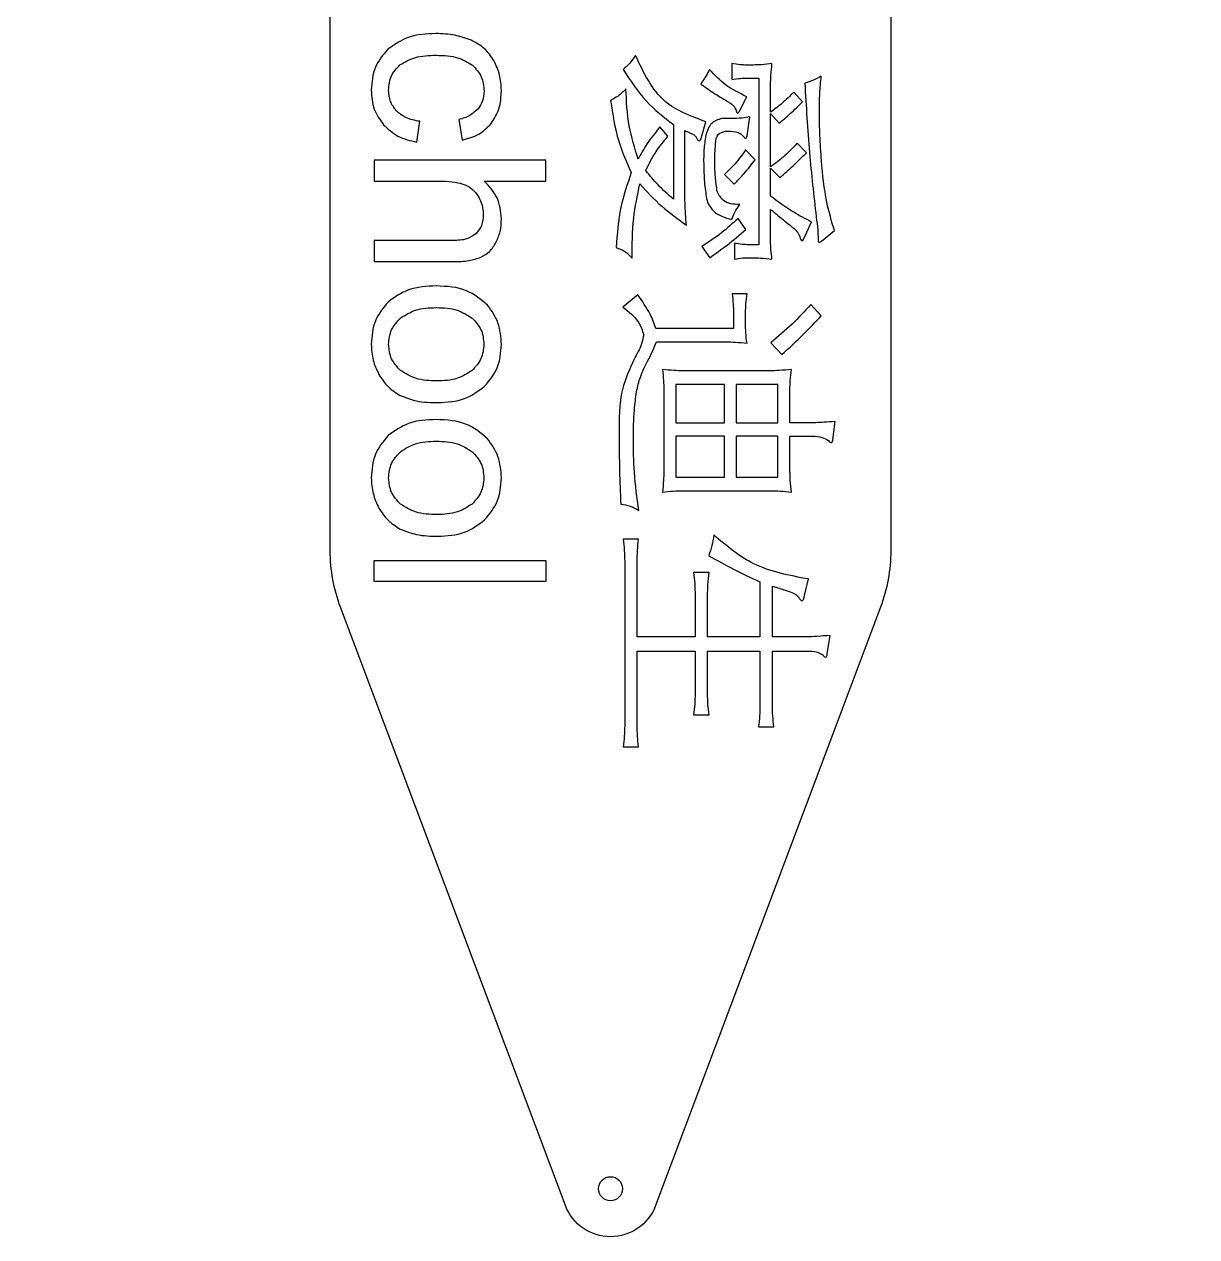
# Model space of a CAD drawing. Header units: millimetres. Extents: x -757 to -684, y -153 to -3.
# Drawn here: x -757.1 to -683.9, y -152.7 to -77 of the extents above; entities that cross this region are included whole.
import ezdxf

# ---------------------------------------------------------------- set-up
doc = ezdxf.new("R2010")
doc.units = ezdxf.units.MM
doc.layers.get('0').update_dxf_attribs({"linetype": 'CONTINUOUS'})

msp = doc.modelspace()

# ---------------------------------------------------------------- linework, layer by layer
for p, q in [((-712.894, -79.417), (-712.894, -80.405)), ((-711.561, -79.505), (-711.978, -79.505)), ((-711.978, -80.318), (-711.202, -80.318)), ((-711.202, -80.318), (-711.202, -90.725)), ((-710.477, -82.456), (-710.477, -80.735)), ((-712.417, -82.383), (-711.963, -81.482)), ((-708.484, -81.812), (-709.026, -81.196)), ((-732.558, -84.315), (-732.39, -83.019)), ((-729.943, -82.909), (-729.746, -84.191)), ((-716.541, -83.225), (-716.541, -87.876)), ((-714.783, -84.016), (-714.512, -83.042)), ((-712.967, -82.837), (-713.523, -82.837)), ((-711.949, -83.928), (-711.773, -82.742)), ((-710.477, -85.862), (-710.477, -82.522)), ((-710.477, -82.522), (-709.942, -83.137)), ((-716.885, -83.943), (-717.383, -83.372)), ((-715.823, -87.949), (-715.823, -83.599)), ((-713.296, -83.643), (-713.165, -83.643)), ((-708.243, -84.976), (-708.814, -84.382)), ((-724.502, -85.443), (-735.239, -85.443)), ((-735.239, -85.443), (-735.239, -86.761)), ((-724.502, -86.761), (-724.502, -85.443)), ((-711.443, -85.415), (-712.037, -84.8)), ((-710.477, -87.693), (-710.477, -85.943)), ((-710.477, -85.943), (-709.898, -86.536)), ((-735.239, -86.761), (-730.983, -86.761)), ((-728.354, -86.761), (-724.502, -86.761)), ((-713.362, -86.331), (-712.747, -86.946)), ((-710.477, -90.513), (-710.477, -88.521)), ((-712.022, -89.766), (-712.505, -89.077)), ((-708.396, -90.352), (-707.913, -89.297)), ((-707.298, -90.498), (-706.492, -89.839)), ((-730.31, -90.46), (-735.239, -90.46)), ((-735.239, -90.46), (-735.239, -91.779)), ((-712.732, -90.637), (-712.732, -91.626)), ((-711.202, -90.725), (-711.861, -90.725)), ((-714.769, -90.842), (-714.278, -91.531)), ((-711.875, -91.531), (-711.604, -91.531)), ((-735.239, -91.779), (-730.31, -91.779)), ((-718.775, -93.86), (-719.705, -94.622)), ((-711.949, -93.787), (-712.879, -93.787)), ((-707.312, -95.164), (-707.972, -94.461)), ((-712.791, -94.937), (-712.791, -95.947)), ((-712.037, -95.662), (-712.037, -94.937)), ((-712.791, -95.947), (-717.632, -95.947)), ((-717.603, -96.782), (-713.223, -96.782)), ((-710.462, -96.841), (-709.773, -97.581)), ((-710.528, -98.599), (-715.94, -98.599)), ((-717.142, -99.785), (-717.142, -104.854)), ((-709.268, -101.836), (-709.268, -99.771)), ((-707.642, -101.836), (-709.268, -101.836)), ((-706.595, -102.905), (-706.448, -101.763)), ((-709.268, -104.868), (-709.268, -102.678)), ((-709.268, -102.678), (-707.854, -102.678)), ((-715.955, -106.084), (-710.462, -106.084)), ((-718.731, -109.102), (-719.676, -109.102)), ((-719.588, -110.479), (-719.588, -120.755)), ((-718.804, -115.203), (-718.804, -110.479)), ((-714.322, -111.182), (-715.281, -111.182)), ((-711.143, -111.768), (-711.143, -115.203)), ((-708.382, -112.698), (-708.111, -111.592)), ((-715.193, -112.61), (-715.193, -115.203)), ((-714.41, -115.203), (-714.41, -112.61)), ((-710.359, -115.203), (-710.359, -112.039)), ((-715.193, -115.203), (-718.804, -115.203)), ((-711.143, -115.203), (-714.41, -115.203)), ((-708.257, -115.203), (-710.359, -115.203)), ((-706.939, -116.272), (-706.763, -115.115)), ((-718.804, -120.755), (-718.804, -116.104)), ((-718.804, -116.104), (-715.193, -116.104)), ((-715.193, -116.104), (-715.193, -118.777)), ((-714.41, -118.777), (-714.41, -116.104)), ((-714.41, -116.104), (-711.143, -116.104)), ((-711.143, -116.104), (-711.143, -119.436)), ((-710.359, -119.436), (-710.359, -116.104)), ((-710.359, -116.104), (-708.257, -116.104)), ((-715.281, -120.066), (-714.322, -120.066)), ((-711.231, -120.828), (-710.271, -120.828)), ((-719.676, -122.073), (-718.731, -122.073))]:
    msp.add_line(p, q)
msp.add_lwpolyline([(-749.903, -3.175), (-729.029, -22.072, 0.186034), (-722.317, -24.659), (-718.629, -24.659, 0.186034), (-711.918, -22.072), (-691.045, -3.176, -0.186034), (-689.703, -2.659), (-685.862, -2.659, -0.523953), (-683.99, -5.363), (-702.333, -54.139, 0.09017), (-702.973, -57.659), (-702.973, -109.829, -0.09017), (-703.613, -113.349), (-717.665, -150.715, -0.692308), (-723.281, -150.715), (-737.333, -113.349, -0.09017), (-737.973, -109.829), (-737.973, -57.659, 0.09017), (-738.613, -54.139), (-756.957, -5.362, -0.523906), (-755.085, -2.658), (-751.246, -2.658, -0.186072)], format="xyb", close=True)
for points in [[(-716.387, -99.441), (-716.387, -101.836), (-713.348, -101.836), (-713.348, -99.441)], [(-710.015, -101.836), (-710.015, -99.441), (-712.623, -99.441), (-712.623, -101.836)], [(-713.348, -102.678), (-716.387, -102.678), (-716.387, -105.242), (-713.348, -105.242)], [(-710.015, -105.242), (-710.015, -102.678), (-712.623, -102.678), (-712.623, -105.242)], [(-724.502, -111.759), (-735.239, -111.759), (-735.239, -110.441), (-724.502, -110.441)]]:
    msp.add_lwpolyline(points, close=True)
msp.add_circle((-720.473, -149.659), 0.75)
for points, knots in [([(-731.379, -77.54), (-731.972, -77.565), (-733.065, -77.61), (-733.961, -78.228), (-734.371, -78.511)], [-0.3202753, -0.3202753, -0.3202753, -0.3202753, -0.146364, 0, 0, 0, 0]), ([(-729.174, -77.958), (-729.512, -77.836), (-730.224, -77.58), (-730.981, -77.554), (-731.379, -77.54)], [-0.2256013, -0.2256013, -0.2256013, -0.2256013, -0.1185633, 0, 0, 0, 0]), ([(-727.757, -79.228), (-727.937, -78.961), (-728.301, -78.418), (-728.88, -78.113), (-729.174, -77.958)], [-0.1930218, -0.1930218, -0.1930218, -0.1930218, -0.0980099, 0, 0, 0, 0]), ([(-734.371, -78.511), (-734.675, -78.868), (-735.304, -79.608), (-735.377, -80.577), (-735.415, -81.078)], [-0.2835759, -0.2835759, -0.2835759, -0.2835759, -0.1463571, 0, 0, 0, 0]), ([(-733.62, -79.496), (-733.319, -79.322), (-732.619, -78.916), (-731.806, -78.903), (-731.342, -78.895)], [-0.2390013, -0.2390013, -0.2390013, -0.2390013, -0.1361454, 0, 0, 0, 0]), ([(-731.342, -78.895), (-730.884, -78.904), (-730.073, -78.921), (-729.383, -79.337), (-729.083, -79.518)], [-0.2380041, -0.2380041, -0.2380041, -0.2380041, -0.1033431, 0, 0, 0, 0]), ([(-727.285, -81.085), (-727.304, -80.758), (-727.342, -80.109), (-727.619, -79.52), (-727.757, -79.228)], [-0.1931759, -0.1931759, -0.1931759, -0.1931759, -0.0958683, 0, 0, 0, 0]), ([(-718.907, -78.904), (-719.027, -79.078), (-719.25, -79.399), (-719.542, -79.657), (-719.676, -79.776)], [-0.1166054, -0.1166054, -0.1166054, -0.1166054, -0.0533595, 0, 0, 0, 0]), ([(-714.512, -83.042), (-715.438, -82.706), (-717.476, -81.966), (-718.402, -79.985), (-718.907, -78.904)], [-0.6260315, -0.6260315, -0.6260315, -0.6260315, -0.3414721, 0, 0, 0, 0]), ([(-711.978, -79.505), (-712.109, -79.502), (-712.417, -79.498), (-712.72, -79.446), (-712.894, -79.417)], [-0.09209145, -0.09209145, -0.09209145, -0.09209145, -0.05269653, 0, 0, 0, 0]), ([(-710.389, -79.417), (-710.603, -79.442), (-710.993, -79.489), (-711.385, -79.5), (-711.561, -79.505)], [-0.1175695, -0.1175695, -0.1175695, -0.1175695, -0.0527801, 0, 0, 0, 0]), ([(-710.477, -80.735), (-710.472, -80.535), (-710.461, -80.094), (-710.414, -79.656), (-710.389, -79.417)], [-0.1321782, -0.1321782, -0.1321782, -0.1321782, -0.0720794, 0, 0, 0, 0]), ([(-734.331, -81.063), (-734.302, -80.757), (-734.246, -80.152), (-733.827, -79.713), (-733.62, -79.496)], [-0.1766566, -0.1766566, -0.1766566, -0.1766566, -0.0873482, 0, 0, 0, 0]), ([(-729.083, -79.518), (-728.875, -79.743), (-728.452, -80.201), (-728.397, -80.822), (-728.369, -81.136)], [-0.1814299, -0.1814299, -0.1814299, -0.1814299, -0.0920194, 0, 0, 0, 0]), ([(-719.676, -79.776), (-719.232, -80.474), (-718.385, -81.806), (-717.135, -82.768), (-716.541, -83.225)], [-0.4693233, -0.4693233, -0.4693233, -0.4693233, -0.2231935, 0, 0, 0, 0]), ([(-714.292, -79.776), (-714.359, -79.908), (-714.519, -80.224), (-714.714, -80.519), (-714.827, -80.691)], [-0.1060981, -0.1060981, -0.1060981, -0.1060981, -0.0616242, 0, 0, 0, 0]), ([(-711.963, -81.482), (-712.43, -81.257), (-713.314, -80.832), (-713.979, -80.114), (-714.292, -79.776)], [-0.2910361, -0.2910361, -0.2910361, -0.2910361, -0.1371411, 0, 0, 0, 0]), ([(-707.312, -80.208), (-707.469, -80.291), (-707.798, -80.464), (-708.152, -80.575), (-708.338, -80.632)], [-0.1112027, -0.1112027, -0.1112027, -0.1112027, -0.0581388, 0, 0, 0, 0]), ([(-707.43, -82.463), (-707.426, -82.063), (-707.42, -81.309), (-707.347, -80.559), (-707.312, -80.208)], [-0.2259872, -0.2259872, -0.2259872, -0.2259872, -0.1058343, 0, 0, 0, 0]), ([(-719.507, -80.991), (-719.665, -81.15), (-719.95, -81.437), (-720.308, -81.625), (-720.467, -81.709)], [-0.1204412, -0.1204412, -0.1204412, -0.1204412, -0.0536699, 0, 0, 0, 0]), ([(-718.746, -85.371), (-718.961, -84.689), (-719.41, -83.264), (-719.474, -81.77), (-719.507, -80.991)], [-0.4462757, -0.4462757, -0.4462757, -0.4462757, -0.2327169, 0, 0, 0, 0]), ([(-714.827, -80.691), (-714.538, -80.896), (-713.961, -81.305), (-713.351, -81.663), (-713.047, -81.841)], [-0.2119792, -0.2119792, -0.2119792, -0.2119792, -0.1055758, 0, 0, 0, 0]), ([(-712.894, -80.405), (-712.717, -80.38), (-712.414, -80.336), (-712.107, -80.323), (-711.978, -80.318)], [-0.09202415, -0.09202415, -0.09202415, -0.09202415, -0.03869768, 0, 0, 0, 0]), ([(-708.338, -80.632), (-708.255, -82.079), (-708.094, -84.869), (-707.779, -87.645), (-707.627, -88.982)], [-0.8381216, -0.8381216, -0.8381216, -0.8381216, -0.4035515, 0, 0, 0, 0]), ([(-735.415, -81.078), (-735.386, -81.482), (-735.332, -82.269), (-734.878, -82.914), (-734.657, -83.228)], [-0.23185, -0.23185, -0.23185, -0.23185, -0.1128688, 0, 0, 0, 0]), ([(-733.855, -82.36), (-733.993, -82.172), (-734.279, -81.787), (-734.313, -81.309), (-734.331, -81.063)], [-0.140675, -0.140675, -0.140675, -0.140675, -0.0722156, 0, 0, 0, 0]), ([(-728.369, -81.136), (-728.384, -81.346), (-728.413, -81.758), (-728.649, -82.095), (-728.764, -82.261)], [-0.1211725, -0.1211725, -0.1211725, -0.1211725, -0.0593115, 0, 0, 0, 0]), ([(-727.926, -83.158), (-727.739, -82.859), (-727.343, -82.227), (-727.305, -81.48), (-727.285, -81.085)], [-0.220172, -0.220172, -0.220172, -0.220172, -0.1162824, 0, 0, 0, 0]), ([(-720.467, -81.709), (-720.339, -82.572), (-720.107, -84.135), (-719.465, -85.576), (-719.178, -86.221)], [-0.4711549, -0.4711549, -0.4711549, -0.4711549, -0.2108796, 0, 0, 0, 0]), ([(-709.026, -81.196), (-709.264, -81.433), (-709.719, -81.886), (-710.232, -82.272), (-710.477, -82.456)], [-0.1923031, -0.1923031, -0.1923031, -0.1923031, -0.091797, 0, 0, 0, 0]), ([(-732.39, -83.019), (-732.688, -82.966), (-733.235, -82.87), (-733.661, -82.519), (-733.855, -82.36)], [-0.163057, -0.163057, -0.163057, -0.163057, -0.073863, 0, 0, 0, 0]), ([(-728.764, -82.261), (-728.921, -82.406), (-729.259, -82.719), (-729.704, -82.843), (-729.943, -82.909)], [-0.13631, -0.13631, -0.13631, -0.13631, -0.0731981, 0, 0, 0, 0]), ([(-713.047, -81.841), (-712.948, -81.911), (-712.755, -82.045), (-712.666, -82.263), (-712.623, -82.368)], [-0.06900397, -0.06900397, -0.06900397, -0.06900397, -0.03341361, 0, 0, 0, 0]), ([(-712.623, -82.368), (-712.614, -82.402), (-712.6, -82.459), (-712.554, -82.493), (-712.535, -82.507)], [-0.01690394, -0.01690394, -0.01690394, -0.01690394, -0.00687317, 0, 0, 0, 0]), ([(-712.535, -82.507), (-712.514, -82.499), (-712.458, -82.475), (-712.433, -82.418), (-712.417, -82.383)], [-0.0176593, -0.0176593, -0.0176593, -0.0176593, -0.01102441, 0, 0, 0, 0]), ([(-709.942, -83.137), (-709.708, -82.939), (-709.208, -82.513), (-708.736, -82.056), (-708.484, -81.812)], [-0.1970691, -0.1970691, -0.1970691, -0.1970691, -0.1051724, 0, 0, 0, 0]), ([(-707.298, -85.474), (-707.336, -84.946), (-707.409, -83.944), (-707.423, -82.939), (-707.43, -82.463)], [-0.3013718, -0.3013718, -0.3013718, -0.3013718, -0.1426772, 0, 0, 0, 0]), ([(-734.657, -83.228), (-734.371, -83.493), (-733.773, -84.048), (-732.975, -84.224), (-732.558, -84.315)], [-0.240207, -0.240207, -0.240207, -0.240207, -0.1253167, 0, 0, 0, 0]), ([(-729.746, -84.191), (-729.38, -84.097), (-728.678, -83.917), (-728.169, -83.404), (-727.926, -83.158)], [-0.2127728, -0.2127728, -0.2127728, -0.2127728, -0.1018951, 0, 0, 0, 0]), ([(-713.523, -82.837), (-713.757, -82.916), (-714.27, -83.09), (-714.436, -83.614), (-714.527, -83.899)], [-0.1541131, -0.1541131, -0.1541131, -0.1541131, -0.0840983, 0, 0, 0, 0]), ([(-711.773, -82.742), (-711.934, -82.769), (-712.329, -82.837), (-712.73, -82.837), (-712.967, -82.837)], [-0.1199474, -0.1199474, -0.1199474, -0.1199474, -0.0709018, 0, 0, 0, 0]), ([(-717.383, -83.372), (-717.661, -83.706), (-718.179, -84.329), (-718.566, -85.041), (-718.746, -85.371)], [-0.2424583, -0.2424583, -0.2424583, -0.2424583, -0.1125854, 0, 0, 0, 0]), ([(-718.277, -86.089), (-718.073, -85.686), (-717.685, -84.921), (-717.142, -84.257), (-716.885, -83.943)], [-0.2564417, -0.2564417, -0.2564417, -0.2564417, -0.1213663, 0, 0, 0, 0]), ([(-715.823, -83.599), (-715.787, -83.616), (-715.699, -83.66), (-715.607, -83.695), (-715.552, -83.716)], [-0.02953714, -0.02953714, -0.02953714, -0.02953714, -0.01757908, 0, 0, 0, 0]), ([(-715.552, -83.716), (-715.525, -83.731), (-715.48, -83.755), (-715.432, -83.774), (-715.413, -83.782)], [-0.0154088, -0.0154088, -0.0154088, -0.0154088, -0.00615518, 0, 0, 0, 0]), ([(-715.413, -83.782), (-715.338, -83.817), (-715.209, -83.878), (-715.131, -83.996), (-715.098, -84.046)], [-0.04176559, -0.04176559, -0.04176559, -0.04176559, -0.01761718, 0, 0, 0, 0]), ([(-714.922, -84.243), (-714.895, -84.224), (-714.819, -84.169), (-714.797, -84.076), (-714.783, -84.016)], [-0.02738197, -0.02738197, -0.02738197, -0.02738197, -0.01751124, 0, 0, 0, 0]), ([(-714.527, -83.899), (-714.57, -84.199), (-714.667, -84.877), (-714.657, -85.562), (-714.651, -85.943)], [-0.2050017, -0.2050017, -0.2050017, -0.2050017, -0.1140866, 0, 0, 0, 0]), ([(-713.912, -84.441), (-713.894, -84.198), (-713.862, -83.776), (-713.465, -83.682), (-713.296, -83.643)], [-0.1119126, -0.1119126, -0.1119126, -0.1119126, -0.0473989, 0, 0, 0, 0]), ([(-713.165, -83.643), (-712.928, -83.636), (-712.549, -83.626), (-712.267, -83.867), (-712.161, -83.958)], [-0.1083574, -0.1083574, -0.1083574, -0.1083574, -0.040698, 0, 0, 0, 0]), ([(-712.161, -83.958), (-712.145, -83.993), (-712.119, -84.052), (-712.06, -84.074), (-712.037, -84.082)], [-0.01824747, -0.01824747, -0.01824747, -0.01824747, -0.00712466, 0, 0, 0, 0]), ([(-712.037, -84.082), (-712.014, -84.069), (-711.959, -84.035), (-711.953, -83.968), (-711.949, -83.928)], [-0.01862895, -0.01862895, -0.01862895, -0.01862895, -0.01119342, 0, 0, 0, 0]), ([(-715.098, -84.046), (-715.075, -84.102), (-715.039, -84.191), (-714.954, -84.229), (-714.922, -84.243)], [-0.02732424, -0.02732424, -0.02732424, -0.02732424, -0.01008411, 0, 0, 0, 0]), ([(-713.963, -85.554), (-713.961, -85.371), (-713.956, -84.999), (-713.927, -84.629), (-713.912, -84.441)], [-0.111474, -0.111474, -0.111474, -0.111474, -0.0565274, 0, 0, 0, 0]), ([(-708.814, -84.382), (-709.063, -84.648), (-709.572, -85.192), (-710.17, -85.635), (-710.477, -85.862)], [-0.2229622, -0.2229622, -0.2229622, -0.2229622, -0.1140729, 0, 0, 0, 0]), ([(-712.037, -84.8), (-712.246, -85.096), (-712.638, -85.65), (-713.132, -86.114), (-713.362, -86.331)], [-0.2029552, -0.2029552, -0.2029552, -0.2029552, -0.0945168, 0, 0, 0, 0]), ([(-712.747, -86.946), (-712.537, -86.727), (-712.072, -86.242), (-711.666, -85.708), (-711.443, -85.415)], [-0.2012131, -0.2012131, -0.2012131, -0.2012131, -0.110125, 0, 0, 0, 0]), ([(-709.898, -86.536), (-709.616, -86.292), (-709.041, -85.797), (-708.512, -85.253), (-708.243, -84.976)], [-0.2275538, -0.2275538, -0.2275538, -0.2275538, -0.1158803, 0, 0, 0, 0]), ([(-706.492, -89.839), (-706.664, -89.254), (-707.084, -87.828), (-707.219, -86.347), (-707.298, -85.474)], [-0.4448152, -0.4448152, -0.4448152, -0.4448152, -0.2621835, 0, 0, 0, 0]), ([(-719.178, -86.221), (-719.421, -86.936), (-719.939, -88.454), (-720.059, -90.054), (-720.123, -90.901)], [-0.4791725, -0.4791725, -0.4791725, -0.4791725, -0.2535763, 0, 0, 0, 0]), ([(-716.541, -87.876), (-716.872, -87.589), (-717.502, -87.042), (-718.028, -86.396), (-718.277, -86.089)], [-0.2495554, -0.2495554, -0.2495554, -0.2495554, -0.1182897, 0, 0, 0, 0]), ([(-714.651, -85.943), (-714.637, -86.323), (-714.609, -87.041), (-714.483, -87.749), (-714.424, -88.081)], [-0.2152951, -0.2152951, -0.2152951, -0.2152951, -0.1011798, 0, 0, 0, 0]), ([(-713.809, -87.407), (-713.854, -87.103), (-713.945, -86.489), (-713.957, -85.868), (-713.963, -85.554)], [-0.1861067, -0.1861067, -0.1861067, -0.1861067, -0.0940118, 0, 0, 0, 0]), ([(-730.983, -86.761), (-730.709, -86.765), (-730.219, -86.772), (-729.753, -86.917), (-729.548, -86.981)], [-0.1458957, -0.1458957, -0.1458957, -0.1458957, -0.0640461, 0, 0, 0, 0]), ([(-729.548, -86.981), (-729.383, -87.068), (-729.047, -87.245), (-728.833, -87.558), (-728.724, -87.717)], [-0.1119865, -0.1119865, -0.1119865, -0.1119865, -0.0568932, 0, 0, 0, 0]), ([(-727.285, -89.091), (-727.329, -88.642), (-727.419, -87.743), (-728.042, -87.089), (-728.354, -86.761)], [-0.2629158, -0.2629158, -0.2629158, -0.2629158, -0.1316252, 0, 0, 0, 0]), ([(-719.119, -91.568), (-719.117, -90.73), (-719.114, -89.168), (-718.792, -87.64), (-718.643, -86.931)], [-0.4671523, -0.4671523, -0.4671523, -0.4671523, -0.216659, 0, 0, 0, 0]), ([(-718.643, -86.931), (-718.202, -87.413), (-717.323, -88.373), (-716.259, -89.122), (-715.728, -89.495)], [-0.3892027, -0.3892027, -0.3892027, -0.3892027, -0.193948, 0, 0, 0, 0]), ([(-728.724, -87.717), (-728.635, -87.892), (-728.459, -88.239), (-728.433, -88.627), (-728.42, -88.82)], [-0.1153995, -0.1153995, -0.1153995, -0.1153995, -0.0573598, 0, 0, 0, 0]), ([(-712.403, -88.22), (-712.784, -88.195), (-713.412, -88.154), (-713.697, -87.618), (-713.809, -87.407)], [-0.1727419, -0.1727419, -0.1727419, -0.1727419, -0.0677126, 0, 0, 0, 0]), ([(-707.913, -89.297), (-708.292, -89.105), (-709.194, -88.647), (-710.006, -88.043), (-710.477, -87.693)], [-0.3028699, -0.3028699, -0.3028699, -0.3028699, -0.1756432, 0, 0, 0, 0]), ([(-715.728, -89.495), (-715.756, -89.204), (-715.804, -88.69), (-715.818, -88.173), (-715.823, -87.949)], [-0.1548746, -0.1548746, -0.1548746, -0.1548746, -0.0672419, 0, 0, 0, 0]), ([(-714.424, -88.081), (-714.304, -88.281), (-713.966, -88.842), (-713.322, -89.03), (-712.908, -89.151)], [-0.1911933, -0.1911933, -0.1911933, -0.1911933, -0.1228861, 0, 0, 0, 0]), ([(-712.908, -89.151), (-712.847, -88.997), (-712.715, -88.667), (-712.512, -88.376), (-712.403, -88.22)], [-0.1061712, -0.1061712, -0.1061712, -0.1061712, -0.0567361, 0, 0, 0, 0]), ([(-710.477, -88.521), (-710.436, -88.551), (-710.34, -88.624), (-710.25, -88.702), (-710.198, -88.748)], [-0.03592782, -0.03592782, -0.03592782, -0.03592782, -0.02065524, 0, 0, 0, 0]), ([(-728.42, -88.82), (-728.433, -89.061), (-728.458, -89.513), (-728.739, -89.867), (-728.87, -90.032)], [-0.1321769, -0.1321769, -0.1321769, -0.1321769, -0.0617819, 0, 0, 0, 0]), ([(-727.625, -90.592), (-727.526, -90.364), (-727.318, -89.886), (-727.296, -89.364), (-727.285, -89.091)], [-0.1551458, -0.1551458, -0.1551458, -0.1551458, -0.0811972, 0, 0, 0, 0]), ([(-712.505, -89.077), (-712.844, -89.389), (-713.551, -90.038), (-714.352, -90.567), (-714.769, -90.842)], [-0.2874191, -0.2874191, -0.2874191, -0.2874191, -0.1496009, 0, 0, 0, 0]), ([(-710.198, -88.748), (-709.965, -88.937), (-709.576, -89.253), (-709.184, -89.566), (-709.026, -89.693)], [-0.1505321, -0.1505321, -0.1505321, -0.1505321, -0.060567, 0, 0, 0, 0]), ([(-707.627, -88.982), (-707.589, -89.254), (-707.525, -89.714), (-707.515, -90.178), (-707.51, -90.366)], [-0.1390223, -0.1390223, -0.1390223, -0.1390223, -0.0566222, 0, 0, 0, 0]), ([(-728.87, -90.032), (-729.06, -90.156), (-729.493, -90.441), (-730.016, -90.453), (-730.31, -90.46)], [-0.1528347, -0.1528347, -0.1528347, -0.1528347, -0.0860877, 0, 0, 0, 0]), ([(-714.278, -91.531), (-713.912, -91.275), (-713.129, -90.726), (-712.407, -90.1), (-712.022, -89.766)], [-0.2866076, -0.2866076, -0.2866076, -0.2866076, -0.1527395, 0, 0, 0, 0]), ([(-709.026, -89.693), (-708.934, -89.776), (-708.742, -89.949), (-708.664, -90.195), (-708.624, -90.322)], [-0.07597141, -0.07597141, -0.07597141, -0.07597141, -0.03931143, 0, 0, 0, 0]), ([(-728.566, -91.504), (-728.376, -91.395), (-727.985, -91.171), (-727.747, -90.788), (-727.625, -90.592)], [-0.132891, -0.132891, -0.132891, -0.132891, -0.0680612, 0, 0, 0, 0]), ([(-711.861, -90.725), (-711.994, -90.72), (-712.286, -90.71), (-712.575, -90.663), (-712.732, -90.637)], [-0.08767484, -0.08767484, -0.08767484, -0.08767484, -0.04788024, 0, 0, 0, 0]), ([(-710.389, -91.626), (-710.414, -91.429), (-710.462, -91.059), (-710.472, -90.686), (-710.477, -90.513)], [-0.1117396, -0.1117396, -0.1117396, -0.1117396, -0.0520484, 0, 0, 0, 0]), ([(-708.624, -90.322), (-708.61, -90.364), (-708.589, -90.429), (-708.534, -90.469), (-708.514, -90.484)], [-0.01994145, -0.01994145, -0.01994145, -0.01994145, -0.00740842, 0, 0, 0, 0]), ([(-708.514, -90.484), (-708.493, -90.474), (-708.436, -90.448), (-708.412, -90.389), (-708.396, -90.352)], [-0.01821616, -0.01821616, -0.01821616, -0.01821616, -0.01149342, 0, 0, 0, 0]), ([(-707.51, -90.366), (-707.514, -90.417), (-707.518, -90.492), (-707.479, -90.552), (-707.466, -90.571)], [-0.02141232, -0.02141232, -0.02141232, -0.02141232, -0.00672274, 0, 0, 0, 0]), ([(-707.466, -90.571), (-707.447, -90.572), (-707.383, -90.572), (-707.333, -90.528), (-707.298, -90.498)], [-0.01884748, -0.01884748, -0.01884748, -0.01884748, -0.01315941, 0, 0, 0, 0]), ([(-730.31, -91.779), (-729.971, -91.775), (-729.375, -91.769), (-728.81, -91.584), (-728.566, -91.504)], [-0.1773783, -0.1773783, -0.1773783, -0.1773783, -0.0764364, 0, 0, 0, 0]), ([(-720.123, -90.901), (-719.936, -90.97), (-719.549, -91.113), (-719.266, -91.413), (-719.119, -91.568)], [-0.12192, -0.12192, -0.12192, -0.12192, -0.0630016, 0, 0, 0, 0]), ([(-712.732, -91.626), (-712.566, -91.594), (-712.283, -91.54), (-711.995, -91.534), (-711.875, -91.531)], [-0.08634765, -0.08634765, -0.08634765, -0.08634765, -0.03574358, 0, 0, 0, 0]), ([(-711.604, -91.531), (-711.441, -91.537), (-711.034, -91.553), (-710.63, -91.599), (-710.389, -91.626)], [-0.1219905, -0.1219905, -0.1219905, -0.1219905, -0.0728606, 0, 0, 0, 0]), ([(-731.35, -93.295), (-731.95, -93.321), (-733.057, -93.368), (-733.956, -94.009), (-734.367, -94.302)], [-0.3242206, -0.3242206, -0.3242206, -0.3242206, -0.1484578, 0, 0, 0, 0]), ([(-728.149, -94.496), (-728.569, -94.146), (-729.491, -93.38), (-730.695, -93.325), (-731.35, -93.295)], [-0.3502595, -0.3502595, -0.3502595, -0.3502595, -0.1904319, 0, 0, 0, 0]), ([(-717.632, -95.947), (-717.745, -95.645), (-718.025, -94.896), (-718.495, -94.247), (-718.775, -93.86)], [-0.2389019, -0.2389019, -0.2389019, -0.2389019, -0.1423629, 0, 0, 0, 0]), ([(-712.879, -93.787), (-712.853, -93.999), (-712.808, -94.382), (-712.796, -94.766), (-712.791, -94.937)], [-0.1153765, -0.1153765, -0.1153765, -0.1153765, -0.0511337, 0, 0, 0, 0]), ([(-712.037, -94.937), (-712.032, -94.764), (-712.021, -94.379), (-711.974, -93.997), (-711.949, -93.787)], [-0.1153798, -0.1153798, -0.1153798, -0.1153798, -0.0635144, 0, 0, 0, 0]), ([(-734.367, -94.302), (-734.673, -94.672), (-735.304, -95.438), (-735.377, -96.43), (-735.415, -96.942)], [-0.2903735, -0.2903735, -0.2903735, -0.2903735, -0.1499779, 0, 0, 0, 0]), ([(-727.285, -96.942), (-727.317, -96.484), (-727.381, -95.588), (-727.897, -94.854), (-728.149, -94.496)], [-0.263864, -0.263864, -0.263864, -0.263864, -0.1288235, 0, 0, 0, 0]), ([(-719.705, -94.622), (-719.333, -94.904), (-718.73, -95.36), (-718.492, -96.066), (-718.401, -96.336)], [-0.2195777, -0.2195777, -0.2195777, -0.2195777, -0.0838631, 0, 0, 0, 0]), ([(-707.972, -94.461), (-708.352, -94.875), (-709.129, -95.724), (-710.011, -96.463), (-710.462, -96.841)], [-0.3448226, -0.3448226, -0.3448226, -0.3448226, -0.1763336, 0, 0, 0, 0]), ([(-734.331, -96.942), (-734.3, -96.627), (-734.238, -95.995), (-733.804, -95.533), (-733.587, -95.301)], [-0.1846848, -0.1846848, -0.1846848, -0.1846848, -0.0923411, 0, 0, 0, 0]), ([(-733.587, -95.301), (-733.285, -95.112), (-732.605, -94.685), (-731.798, -94.662), (-731.35, -94.65)], [-0.2368222, -0.2368222, -0.2368222, -0.2368222, -0.1316582, 0, 0, 0, 0]), ([(-731.35, -94.65), (-730.901, -94.662), (-730.096, -94.685), (-729.417, -95.112), (-729.116, -95.301)], [-0.2364882, -0.2364882, -0.2364882, -0.2364882, -0.1049209, 0, 0, 0, 0]), ([(-729.116, -95.301), (-728.9, -95.533), (-728.468, -95.996), (-728.407, -96.627), (-728.376, -96.942)], [-0.1845008, -0.1845008, -0.1845008, -0.1845008, -0.0923253, 0, 0, 0, 0]), ([(-709.773, -97.581), (-709.317, -97.163), (-708.469, -96.385), (-707.678, -95.55), (-707.312, -95.164)], [-0.3450302, -0.3450302, -0.3450302, -0.3450302, -0.1595344, 0, 0, 0, 0]), ([(-711.949, -96.878), (-711.978, -96.651), (-712.031, -96.247), (-712.035, -95.84), (-712.037, -95.662)], [-0.1219947, -0.1219947, -0.1219947, -0.1219947, -0.0534869, 0, 0, 0, 0]), ([(-718.401, -96.336), (-718.436, -96.531), (-718.533, -97.077), (-718.819, -97.557), (-719.002, -97.866)], [-0.1655394, -0.1655394, -0.1655394, -0.1655394, -0.1064542, 0, 0, 0, 0]), ([(-718.16, -97.998), (-718.055, -97.796), (-717.85, -97.4), (-717.684, -96.985), (-717.603, -96.782)], [-0.1337896, -0.1337896, -0.1337896, -0.1337896, -0.0654955, 0, 0, 0, 0]), ([(-713.223, -96.782), (-713.045, -96.788), (-712.619, -96.803), (-712.195, -96.85), (-711.949, -96.878)], [-0.1278383, -0.1278383, -0.1278383, -0.1278383, -0.0743185, 0, 0, 0, 0]), ([(-735.415, -96.942), (-735.395, -97.274), (-735.358, -97.931), (-735.077, -98.526), (-734.939, -98.821)], [-0.1954115, -0.1954115, -0.1954115, -0.1954115, -0.0968206, 0, 0, 0, 0]), ([(-733.584, -98.575), (-733.801, -98.345), (-734.236, -97.885), (-734.299, -97.256), (-734.331, -96.942)], [-0.1841858, -0.1841858, -0.1841858, -0.1841858, -0.0918242, 0, 0, 0, 0]), ([(-728.376, -96.942), (-728.408, -97.254), (-728.471, -97.881), (-728.903, -98.341), (-729.119, -98.572)], [-0.1836256, -0.1836256, -0.1836256, -0.1836256, -0.0922682, 0, 0, 0, 0]), ([(-728.336, -99.564), (-728.029, -99.194), (-727.4, -98.433), (-727.324, -97.448), (-727.285, -96.942)], [-0.2887267, -0.2887267, -0.2887267, -0.2887267, -0.1481015, 0, 0, 0, 0]), ([(-719.002, -97.866), (-719.285, -98.487), (-719.963, -99.974), (-719.943, -101.618), (-719.932, -102.576)], [-0.4851904, -0.4851904, -0.4851904, -0.4851904, -0.2828966, 0, 0, 0, 0]), ([(-718.848, -99.902), (-718.781, -99.592), (-718.637, -98.927), (-718.326, -98.321), (-718.16, -97.998)], [-0.2032716, -0.2032716, -0.2032716, -0.2032716, -0.1083205, 0, 0, 0, 0]), ([(-734.939, -98.821), (-734.764, -99.09), (-734.417, -99.628), (-733.873, -99.964), (-733.602, -100.132)], [-0.1893273, -0.1893273, -0.1893273, -0.1893273, -0.09435, 0, 0, 0, 0]), ([(-731.306, -99.227), (-731.764, -99.215), (-732.584, -99.194), (-733.277, -98.765), (-733.584, -98.575)], [-0.2406941, -0.2406941, -0.2406941, -0.2406941, -0.1062192, 0, 0, 0, 0]), ([(-729.119, -98.572), (-729.417, -98.762), (-730.08, -99.187), (-730.87, -99.213), (-731.306, -99.227)], [-0.2320154, -0.2320154, -0.2320154, -0.2320154, -0.1278552, 0, 0, 0, 0]), ([(-715.94, -98.599), (-716.127, -98.593), (-716.558, -98.581), (-716.987, -98.536), (-717.229, -98.511)], [-0.1292468, -0.1292468, -0.1292468, -0.1292468, -0.0731735, 0, 0, 0, 0]), ([(-717.229, -98.511), (-717.204, -98.744), (-717.157, -99.167), (-717.147, -99.593), (-717.142, -99.785)], [-0.1277933, -0.1277933, -0.1277933, -0.1277933, -0.0575371, 0, 0, 0, 0]), ([(-709.173, -98.511), (-709.426, -98.536), (-709.877, -98.582), (-710.329, -98.594), (-710.528, -98.599)], [-0.135824, -0.135824, -0.135824, -0.135824, -0.0595498, 0, 0, 0, 0]), ([(-709.268, -99.771), (-709.263, -99.582), (-709.25, -99.161), (-709.2, -98.743), (-709.173, -98.511)], [-0.1263923, -0.1263923, -0.1263923, -0.1263923, -0.0699456, 0, 0, 0, 0]), ([(-731.24, -100.582), (-730.669, -100.552), (-729.598, -100.496), (-728.738, -99.861), (-728.336, -99.564)], [-0.313807, -0.313807, -0.313807, -0.313807, -0.1466058, 0, 0, 0, 0]), ([(-719.046, -102.832), (-719.039, -102.237), (-719.028, -101.256), (-718.899, -100.284), (-718.848, -99.902)], [-0.2938606, -0.2938606, -0.2938606, -0.2938606, -0.1154008, 0, 0, 0, 0]), ([(-733.602, -100.132), (-733.265, -100.263), (-732.508, -100.558), (-731.693, -100.573), (-731.24, -100.582)], [-0.2421228, -0.2421228, -0.2421228, -0.2421228, -0.1345967, 0, 0, 0, 0]), ([(-731.35, -101.637), (-731.95, -101.663), (-733.057, -101.711), (-733.956, -102.351), (-734.367, -102.644)], [-0.3242206, -0.3242206, -0.3242206, -0.3242206, -0.1484578, 0, 0, 0, 0]), ([(-728.149, -102.838), (-728.569, -102.488), (-729.491, -101.722), (-730.695, -101.667), (-731.35, -101.637)], [-0.3502595, -0.3502595, -0.3502595, -0.3502595, -0.1904319, 0, 0, 0, 0]), ([(-706.448, -101.763), (-706.682, -101.78), (-707.08, -101.809), (-707.478, -101.828), (-707.642, -101.836)], [-0.1196128, -0.1196128, -0.1196128, -0.1196128, -0.049322, 0, 0, 0, 0]), ([(-734.367, -102.644), (-734.673, -103.014), (-735.304, -103.78), (-735.377, -104.772), (-735.415, -105.284)], [-0.2903735, -0.2903735, -0.2903735, -0.2903735, -0.1499779, 0, 0, 0, 0]), ([(-727.285, -105.284), (-727.317, -104.826), (-727.381, -103.93), (-727.897, -103.196), (-728.149, -102.838)], [-0.263864, -0.263864, -0.263864, -0.263864, -0.1288235, 0, 0, 0, 0]), ([(-719.932, -102.576), (-719.929, -103.324), (-719.922, -104.77), (-719.865, -106.215), (-719.837, -106.912)], [-0.4337283, -0.4337283, -0.4337283, -0.4337283, -0.2092283, 0, 0, 0, 0]), ([(-718.702, -107.315), (-718.813, -106.52), (-719.023, -105.033), (-719.038, -103.531), (-719.046, -102.832)], [-0.4499781, -0.4499781, -0.4499781, -0.4499781, -0.2095707, 0, 0, 0, 0]), ([(-707.854, -102.678), (-707.646, -102.683), (-707.292, -102.692), (-706.99, -102.874), (-706.866, -102.949)], [-0.1040639, -0.1040639, -0.1040639, -0.1040639, -0.0429928, 0, 0, 0, 0]), ([(-706.866, -102.949), (-706.83, -102.991), (-706.775, -103.054), (-706.695, -103.074), (-706.668, -103.081)], [-0.02423154, -0.02423154, -0.02423154, -0.02423154, -0.00828034, 0, 0, 0, 0]), ([(-706.668, -103.081), (-706.65, -103.068), (-706.596, -103.026), (-706.595, -102.954), (-706.595, -102.905)], [-0.01990944, -0.01990944, -0.01990944, -0.01990944, -0.01343051, 0, 0, 0, 0]), ([(-734.331, -105.284), (-734.3, -104.969), (-734.238, -104.338), (-733.804, -103.875), (-733.587, -103.644)], [-0.1846848, -0.1846848, -0.1846848, -0.1846848, -0.0923411, 0, 0, 0, 0]), ([(-733.587, -103.644), (-733.285, -103.454), (-732.605, -103.027), (-731.798, -103.005), (-731.35, -102.992)], [-0.2368222, -0.2368222, -0.2368222, -0.2368222, -0.1316582, 0, 0, 0, 0]), ([(-731.35, -102.992), (-730.901, -103.005), (-730.096, -103.027), (-729.417, -103.454), (-729.116, -103.644)], [-0.2364882, -0.2364882, -0.2364882, -0.2364882, -0.1049209, 0, 0, 0, 0]), ([(-729.116, -103.644), (-728.9, -103.875), (-728.468, -104.339), (-728.407, -104.969), (-728.376, -105.284)], [-0.1845008, -0.1845008, -0.1845008, -0.1845008, -0.0923253, 0, 0, 0, 0]), ([(-717.142, -104.854), (-717.147, -105.047), (-717.159, -105.487), (-717.204, -105.926), (-717.229, -106.172)], [-0.1321708, -0.1321708, -0.1321708, -0.1321708, -0.0742677, 0, 0, 0, 0]), ([(-709.173, -106.172), (-709.2, -105.92), (-709.248, -105.486), (-709.262, -105.05), (-709.268, -104.868)], [-0.1307586, -0.1307586, -0.1307586, -0.1307586, -0.0546173, 0, 0, 0, 0]), ([(-735.415, -105.284), (-735.395, -105.616), (-735.358, -106.273), (-735.077, -106.868), (-734.939, -107.163)], [-0.1954115, -0.1954115, -0.1954115, -0.1954115, -0.0968206, 0, 0, 0, 0]), ([(-733.584, -106.918), (-733.801, -106.687), (-734.236, -106.227), (-734.299, -105.598), (-734.331, -105.284)], [-0.1841858, -0.1841858, -0.1841858, -0.1841858, -0.0918242, 0, 0, 0, 0]), ([(-728.376, -105.284), (-728.408, -105.596), (-728.471, -106.223), (-728.903, -106.683), (-729.119, -106.914)], [-0.1836256, -0.1836256, -0.1836256, -0.1836256, -0.0922682, 0, 0, 0, 0]), ([(-728.336, -107.906), (-728.029, -107.536), (-727.4, -106.776), (-727.324, -105.79), (-727.285, -105.284)], [-0.2887267, -0.2887267, -0.2887267, -0.2887267, -0.1481015, 0, 0, 0, 0]), ([(-717.229, -106.172), (-716.999, -106.146), (-716.575, -106.099), (-716.149, -106.089), (-715.955, -106.084)], [-0.127796, -0.127796, -0.127796, -0.127796, -0.058269, 0, 0, 0, 0]), ([(-710.462, -106.084), (-710.27, -106.089), (-709.839, -106.1), (-709.411, -106.146), (-709.173, -106.172)], [-0.1292518, -0.1292518, -0.1292518, -0.1292518, -0.0717147, 0, 0, 0, 0]), ([(-734.939, -107.163), (-734.764, -107.433), (-734.417, -107.97), (-733.873, -108.306), (-733.602, -108.474)], [-0.1893273, -0.1893273, -0.1893273, -0.1893273, -0.09435, 0, 0, 0, 0]), ([(-731.306, -107.57), (-731.764, -107.558), (-732.584, -107.536), (-733.277, -107.107), (-733.584, -106.918)], [-0.2406941, -0.2406941, -0.2406941, -0.2406941, -0.1062192, 0, 0, 0, 0]), ([(-729.119, -106.914), (-729.417, -107.105), (-730.08, -107.529), (-730.87, -107.555), (-731.306, -107.57)], [-0.2320154, -0.2320154, -0.2320154, -0.2320154, -0.1278552, 0, 0, 0, 0]), ([(-719.837, -106.912), (-719.636, -106.943), (-719.232, -107.007), (-718.879, -107.212), (-718.702, -107.315)], [-0.1213973, -0.1213973, -0.1213973, -0.1213973, -0.0608423, 0, 0, 0, 0]), ([(-731.24, -108.925), (-730.669, -108.894), (-729.598, -108.838), (-728.738, -108.203), (-728.336, -107.906)], [-0.313807, -0.313807, -0.313807, -0.313807, -0.1466058, 0, 0, 0, 0]), ([(-733.602, -108.474), (-733.265, -108.605), (-732.508, -108.9), (-731.693, -108.916), (-731.24, -108.925)], [-0.2421228, -0.2421228, -0.2421228, -0.2421228, -0.1345967, 0, 0, 0, 0]), ([(-714.021, -108.845), (-714.056, -109.069), (-714.123, -109.508), (-714.266, -109.928), (-714.336, -110.134)], [-0.132927, -0.132927, -0.132927, -0.132927, -0.065157, 0, 0, 0, 0]), ([(-708.111, -111.592), (-709.299, -111.376), (-711.515, -110.972), (-713.227, -109.519), (-714.021, -108.845)], [-0.6620172, -0.6620172, -0.6620172, -0.6620172, -0.3071963, 0, 0, 0, 0]), ([(-719.676, -109.102), (-719.65, -109.338), (-719.601, -109.796), (-719.592, -110.256), (-719.588, -110.479)], [-0.1380367, -0.1380367, -0.1380367, -0.1380367, -0.0666866, 0, 0, 0, 0]), ([(-718.804, -110.479), (-718.801, -110.256), (-718.794, -109.796), (-718.752, -109.338), (-718.731, -109.102)], [-0.1379325, -0.1379325, -0.1379325, -0.1379325, -0.071257, 0, 0, 0, 0]), ([(-714.336, -110.134), (-713.824, -110.426), (-712.784, -111.017), (-711.695, -111.515), (-711.143, -111.768)], [-0.3588357, -0.3588357, -0.3588357, -0.3588357, -0.182071, 0, 0, 0, 0]), ([(-715.281, -111.182), (-715.256, -111.419), (-715.204, -111.894), (-715.197, -112.371), (-715.193, -112.61)], [-0.1431603, -0.1431603, -0.1431603, -0.1431603, -0.0716279, 0, 0, 0, 0]), ([(-714.41, -112.61), (-714.405, -112.393), (-714.394, -111.916), (-714.347, -111.441), (-714.322, -111.182)], [-0.1431381, -0.1431381, -0.1431381, -0.1431381, -0.0780985, 0, 0, 0, 0]), ([(-710.359, -112.039), (-710.315, -112.052), (-710.204, -112.085), (-710.095, -112.12), (-710.03, -112.141)], [-0.03451813, -0.03451813, -0.03451813, -0.03451813, -0.02055762, 0, 0, 0, 0]), ([(-710.03, -112.141), (-709.9, -112.182), (-709.68, -112.25), (-709.461, -112.323), (-709.371, -112.354)], [-0.06925707, -0.06925707, -0.06925707, -0.06925707, -0.02854625, 0, 0, 0, 0]), ([(-709.371, -112.354), (-709.225, -112.4), (-708.988, -112.475), (-708.81, -112.646), (-708.741, -112.713)], [-0.07332958, -0.07332958, -0.07332958, -0.07332958, -0.02844035, 0, 0, 0, 0]), ([(-708.741, -112.713), (-708.701, -112.783), (-708.643, -112.884), (-708.544, -112.938), (-708.514, -112.954)], [-0.03365972, -0.03365972, -0.03365972, -0.03365972, -0.01011233, 0, 0, 0, 0]), ([(-708.514, -112.954), (-708.488, -112.937), (-708.404, -112.879), (-708.391, -112.772), (-708.382, -112.698)], [-0.02988656, -0.02988656, -0.02988656, -0.02988656, -0.02090692, 0, 0, 0, 0]), ([(-706.763, -115.115), (-707.029, -115.14), (-707.526, -115.188), (-708.025, -115.198), (-708.257, -115.203)], [-0.1497204, -0.1497204, -0.1497204, -0.1497204, -0.0696148, 0, 0, 0, 0]), ([(-708.257, -116.104), (-708.012, -116.093), (-707.637, -116.078), (-707.319, -116.266), (-707.21, -116.331)], [-0.1090409, -0.1090409, -0.1090409, -0.1090409, -0.0375871, 0, 0, 0, 0]), ([(-707.21, -116.331), (-707.177, -116.38), (-707.129, -116.453), (-707.049, -116.482), (-707.023, -116.492)], [-0.02517672, -0.02517672, -0.02517672, -0.02517672, -0.00811521, 0, 0, 0, 0]), ([(-707.023, -116.492), (-707.005, -116.472), (-706.951, -116.411), (-706.944, -116.328), (-706.939, -116.272)], [-0.02404, -0.02404, -0.02404, -0.02404, -0.0161468, 0, 0, 0, 0]), ([(-715.193, -118.777), (-715.197, -118.992), (-715.204, -119.423), (-715.256, -119.851), (-715.281, -120.066)], [-0.1292799, -0.1292799, -0.1292799, -0.1292799, -0.0647893, 0, 0, 0, 0]), ([(-714.322, -120.066), (-714.347, -119.851), (-714.399, -119.423), (-714.406, -118.992), (-714.41, -118.777)], [-0.1292799, -0.1292799, -0.1292799, -0.1292799, -0.0644906, 0, 0, 0, 0]), ([(-711.143, -119.436), (-711.147, -119.67), (-711.154, -120.135), (-711.205, -120.597), (-711.231, -120.828)], [-0.1395078, -0.1395078, -0.1395078, -0.1395078, -0.0695271, 0, 0, 0, 0]), ([(-710.271, -120.828), (-710.297, -120.597), (-710.349, -120.135), (-710.356, -119.67), (-710.359, -119.436)], [-0.1395078, -0.1395078, -0.1395078, -0.1395078, -0.0699808, 0, 0, 0, 0]), ([(-719.588, -120.755), (-719.592, -120.972), (-719.6, -121.413), (-719.65, -121.851), (-719.676, -122.073)], [-0.1321981, -0.1321981, -0.1321981, -0.1321981, -0.0669756, 0, 0, 0, 0]), ([(-718.731, -122.073), (-718.752, -121.848), (-718.794, -121.41), (-718.801, -120.97), (-718.804, -120.755)], [-0.1320855, -0.1320855, -0.1320855, -0.1320855, -0.0644791, 0, 0, 0, 0])]:
    msp.add_open_spline(points, degree=3, knots=knots)

doc.saveas('drawing.dxf')
